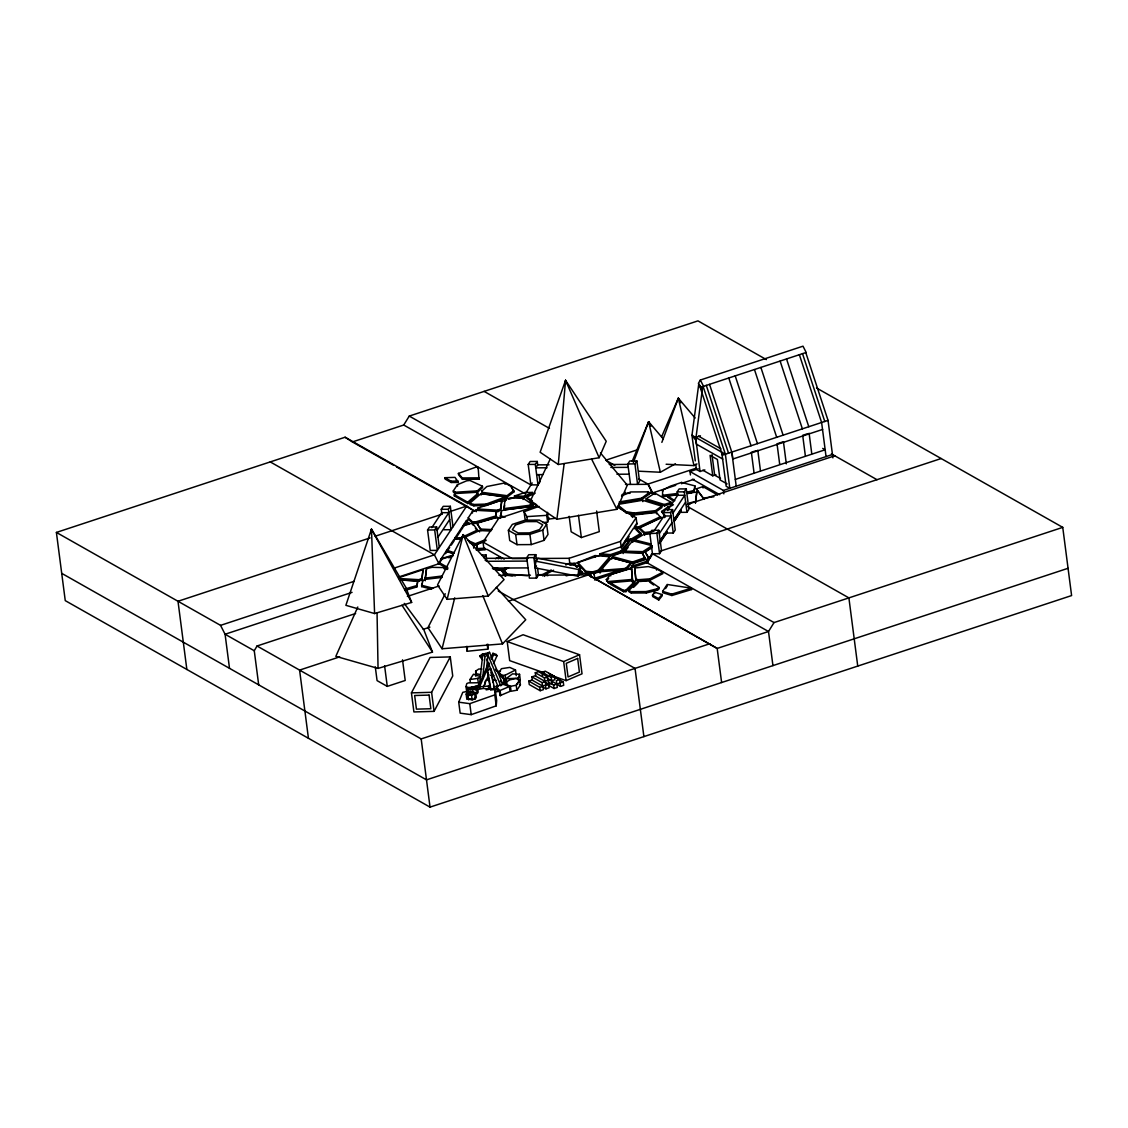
<?xml version="1.0" encoding="UTF-8"?>
<svg xmlns="http://www.w3.org/2000/svg" width="1128" height="1128" viewBox="0 0 1128 1128"><rect width="100%" height="100%" fill="white"/><g stroke="black" fill="none" stroke-linecap="round" stroke-linejoin="round"><path stroke-width="1.5" d="M676.18 495.009L662.601 496.687L662.573 490.088L670.54 486.097L681.538 482.46L694.918 485.9L694.016 491.864L688.052 493.542M488.043 644.342L487.818 649.136L467.189 651.279L467.415 646.485M475.847 676.278L475.663 671.104L478.737 669.031L481.938 669.017M467.909 691.337L462.776 692.296L458.715 702.18L460.154 713.164L471.208 714.644L496.221 705.846L494.797 694.862L495.248 689.603L483.263 688.447L476.439 689.73M496.221 705.846L496.672 700.587L495.248 689.603M558.289 464.496L565.565 380.319L606.229 441.288L599.137 457.728L558.289 464.496L540.129 452.243L565.565 380.319L599.137 457.728M535.194 567.877L535.814 561.194L537.774 558.233L580.638 566.609L580.004 573.278L578.058 576.239L535.194 567.877L536.491 565.904M578.058 576.239L578.678 569.555L580.638 566.609M371.112 532.571L371.479 529.145L405.826 587.364L411.649 602.437L374.595 613.547L345.873 605.327L371.479 529.145L411.649 602.437M479.597 683.935L482.728 654.536L485.646 653.352L487.916 655.283L486.267 670.85M482.601 678.957L484.998 656.482L482.728 654.536M484.8 684.682L485.167 681.227M600.477 452.991L627.295 485.167L616.889 509.32L556.865 519.261L564.155 463.693M400.595 579.947L419.235 581.047L421.801 579.778L423.042 569.668L399.227 577.522L398.72 578.495M421.801 579.778L423.042 569.668M426.525 568.639L425.171 579.496L426.525 568.639L432.066 567.328L444.079 567.596L446.984 569.513M495.573 517.484L496.475 511.52L495.573 517.484L475.339 523.392L472.519 523.096L468.402 519.232L468.219 517.865L472.35 511.633L476.115 510.321L497.984 511.548L500.564 510.293L501.805 500.183L477.99 508.023L477.652 510.364M500.564 510.293L501.805 500.183M503.737 508.643L505.288 499.14L510.815 497.843L522.828 498.111L533.008 504.822L533.191 506.176L503.92 509.997L503.737 508.643L533.008 504.822M503.92 509.997L504.695 505.259M696.794 492.062L695.426 502.919L696.794 492.062L686.585 493.317M632.244 461.211L648.6 421.689L663.349 439.032M405.022 590.423L416.81 586.969L417.727 581.005L400.764 580.018M416.81 586.969L417.727 581.005M431.7 589.183L421.661 586.602L422.563 580.652L425.129 579.383L442.19 577.395M421.661 586.602L422.38 583.543M501.495 512.521L500.409 517.117L501.311 511.153L503.878 509.898L532.74 506.331M694.016 491.864L694.918 485.9M447.125 599.321L463.199 534.63L504.075 579.595L488.269 596.021L447.125 599.321L437.523 584.953L463.199 534.63L488.269 596.021M496.292 587.378L525.747 619.765L502.51 643.905L442.063 648.755L454.711 597.84M467.415 688.475L466.639 691.436L466.019 686.571L466.781 683.596L468.402 682.891L478.822 682.75L479.654 688.122M542.639 522.49L547.602 522.179L546.713 515.355L547.588 512.338M547.602 522.179L548.899 517.653M518.654 681.368L518.231 678.125L519.543 674.276L512.521 673.867L505.88 678.816L506.514 683.681M519.303 681.707L520.163 679.141L519.543 674.276M633.358 462.607L648.6 421.689L650.997 426.172M661.854 442.373L678.323 398.184L695.186 418.037M661.558 436.931L678.323 398.184L680.762 402.781M478.639 686.12L488.861 662.686M490.906 657.991L492.95 653.309L496.32 654.437L496.983 655.763L493.57 663.574M479.301 687.445L489.524 663.997M491.568 659.316L493.613 654.635L492.95 653.309M483.348 687.022L488.805 674.516M357.802 607.005L335.834 656.341L378.049 668.41L432.489 652.111L423.931 629.946L404.219 603.381M550.238 459.04L530.174 501.269L556.865 519.261M445.236 593.751L427.949 627.633L442.063 648.755M618.807 504.272L642.636 500.268L661.769 506.148L661.953 507.515L655.749 511.985L634.429 514.382L626.421 513.099L618.426 506.712L618.976 505.626M411.438 692.874L430.092 657.469L450.255 656.905L452.737 675.982L434.069 711.373L413.906 711.937L411.438 692.874L431.601 692.31L450.255 656.905M632.498 517.484L633.88 515.017L656.425 512.493L660.148 516.85L660.331 518.203L638.208 528.538L634.711 528.003L634.542 526.635L636.826 523.18M258.693 684.865L254.265 650.757L257.029 646.006L355.602 613.505M700.347 380.037L698.387 383.393L701.602 389.682L703.548 386.312L806.196 352.458L802.995 346.183L700.347 380.037L703.548 386.312M816.517 387.976L1062.745 527.368L1071.6 595.57L430.036 807.126L65.255 600.632L56.4 532.43L345.097 437.227L352.401 441.936L403.725 425.016L409.267 416.077L697.964 320.874L766.363 359.592M403.725 425.016L525.324 493.838L532.162 482.939M1062.745 527.368L774.034 622.571L768.506 631.511L772.934 665.605M436.635 526.987L434.675 529.948L437.34 550.408L430.219 550.436L427.568 529.977L429.528 527.03L436.635 526.987L439.3 547.447M441.936 514.396L441.259 509.292L443.219 506.331L450.34 506.303L452.991 526.762M453.273 490.976L455.345 492.245L455.515 493.613L453.456 492.33L453.273 490.976L457.404 484.73L466.696 480.81L469.939 480.472L482.446 486.224L482.615 487.578L477.595 492.203L454.936 493.57L454.344 495.897L467.894 503.567L478.075 494.783L477.003 492.161L477.172 493.528M431.798 527.664L441.711 512.704L448.831 512.662L437.086 530.4M443.924 529.751L451.045 529.709L448.38 509.25L450.34 506.303M437.96 537.224L449.705 519.486M398.847 576.944L438.933 563.718L440.738 559.375L453.4 555.611M441.4 559.996L441.231 558.628L446.35 550.901L453.526 553.411M452.046 553.312L446.998 551.536L446.829 550.182L453.992 539.353L461.296 539.029L461.126 537.675L477.525 530.005L472.97 523.885L470.009 523.575L463.312 525.267L454.866 538.042L455.035 539.395M464.341 525.352L464.158 523.998L466.513 520.431L469.192 524.125L465.949 524.943M442.726 557.993L438.933 563.718L434.407 554.835L270.255 461.916M445.574 553.707L449.691 547.475M451.256 545.12L454.175 540.707M456.854 536.66L460.732 530.809M461.38 529.822L462.79 527.692M463.58 526.508L468.317 519.359M539.043 475.099L539.931 481.91L537.971 484.871L530.851 484.913L528.2 464.44L530.16 461.493L537.266 461.451L537.718 464.863L535.758 467.824L547.08 467.767M483.729 547.531L485.082 549.548L483.912 548.885L483.024 542.074L498.689 518.429L536.759 505.866M537.971 484.871L535.306 464.412L537.266 461.451M484.053 557.895L486.013 554.934L481.741 554.962M485.153 560.32L486.45 558.346L527.622 558.134M508.39 530.301L512.309 524.393L525.14 520.163L539.367 520.093L546.657 524.224L547.996 534.446L544.077 540.354L531.246 544.584L517.019 544.669L509.715 540.538L508.39 530.301L515.679 534.432L529.92 534.362L542.751 530.132L546.657 524.224M537.591 568.329L538.479 575.139L536.519 578.1L529.399 578.142L526.748 557.683L528.708 554.722L535.814 554.68L536.702 561.504M536.519 578.1L533.868 557.641L535.814 554.68M469.967 679.521L473.45 674.234L480.852 676.758L477.722 678.393L469.967 679.521L470.334 682.341M468.599 693.734L467.993 689.025L468.966 687.544L475.734 686.473L477.553 687.502L478.159 692.211L477.186 693.692L476.58 688.982L477.553 687.502M466.16 694.115L467.133 692.634L470.334 691.577L475.72 692.592L476.326 697.301L475.353 698.782L472.153 699.839L466.766 698.824L466.16 694.115L471.532 695.13L474.747 694.072L475.72 692.592M468.219 692.846L467.514 693.903L468.825 694.636L471.363 694.622L474.352 692.818L473.055 692.07L468.219 692.846L468.628 695.976M466.766 698.824L467.739 697.344M630.481 484.405L627.817 463.946L629.776 460.985L636.897 460.957L639.548 481.416L637.588 484.363L634.937 463.904L636.897 460.957M474.268 698.57L474.973 697.513M517.992 682.595L516.229 685.26L516.878 690.209L511.069 691.252L510.42 686.303L504.301 683.371L509.842 679.831L515.792 678.591L519.754 679.93L520.403 684.879L516.878 690.209M519.754 679.93L516.229 685.26L510.42 686.303M534.63 558.473L569.132 558.304L620.456 541.384L636.121 517.724L617.143 506.994M625.067 540.946L621.161 546.84L600.011 553.806L600.181 555.173L610.756 555.963L621.034 552.438L629.086 542.342L628.902 540.975L625.067 540.946L625.236 542.314M626.153 539.311L633.569 528.101L636.009 528.482L640.986 533.304L641.169 534.672L631.201 540.509L626.322 540.679L626.153 539.311L631.017 539.142L640.986 533.304M622.12 547.024L629.114 536.477M634.246 528.722L636.079 525.944M664.152 517.696L663.49 512.591L665.449 509.63L672.556 509.588L675.221 530.047L673.261 533.008L666.14 533.05M667.564 510.505L677.632 495.305L677.195 491.893L679.141 488.932L686.261 488.903L688.926 509.362L686.966 512.309L679.846 512.352M653.859 531.203L663.927 515.989L671.047 515.961L659.302 533.699M774.034 622.571L652.449 553.735L659.556 553.707L656.905 533.248L658.865 530.287L651.744 530.329L649.784 533.276L652.449 553.735L646.922 562.675L768.506 631.511L717.182 648.431L588.294 574.899L537.478 575.153M673.261 533.008L670.61 512.549L672.556 509.588M686.966 512.309L684.301 491.85L686.261 488.903M673.007 513L684.752 495.262L677.632 495.305M660.19 540.509L671.935 522.786M673.895 519.825L685.627 502.087M631.567 566.312L646.739 561.307L648.473 558.698L634.472 563.027L631.567 566.312L631.75 567.68M652.139 547.545L645.202 552.043L648.544 558.36L649.756 558.374L651.476 554.158M659.824 541.539L664.759 534.094L664.928 535.462M673.938 519.388L675.573 519.388L675.39 518.034L680.833 509.8M659.09 543.696L666.69 532.219M680.931 510.702L674.29 520.741L674.191 519.839M651.66 555.512L646.922 562.675L646.739 561.307M660.176 542.639L667.353 531.81M674.389 521.164L681.016 511.167M659.556 553.707L661.516 550.746L658.865 530.287M652.506 595.217L654.508 592.2L661.981 594.512L662.164 595.88L658.766 600.025L652.689 596.571L652.506 595.217L658.597 598.658L658.766 600.025M662.629 591.354L667.17 584.473L691.379 588.181L691.563 589.549L671.879 595.514L662.799 592.708L662.629 591.354L671.71 594.16L691.379 588.181M665.534 588.59L667.353 585.841M454.344 495.897L454.936 493.57M600.011 553.806L610.586 554.595L620.851 551.07L628.902 540.975M623.854 551.141L632.737 540.82L652.054 545.656L652.238 547.024L643.002 553.016L624.038 552.509L623.854 551.141L642.819 551.648L652.054 545.656M626.054 549.971L628.07 547.447M606.399 579.595L610.558 574.505L631.468 568.399L632.596 580.793L608.373 582.894L606.399 579.595L608.373 582.894M606.582 580.962L608.655 578.41M658.597 598.658L661.981 594.512M577.846 562.463L585.897 571.29L592.51 571.91L598.192 570.274L609.049 557.697L608.387 556.583L595.062 555.596L577.846 562.463L578.029 563.831L586.081 572.657L592.679 573.278L598.362 571.642L609.233 559.065L609.049 557.697M603.071 569.217L600.886 571.727L600.716 570.359L611.587 557.768L630.637 562.9L630.806 564.268L626.195 569.513L626.012 568.145L630.637 562.9M634.74 581.456L634.909 582.823L625.969 591.65L623.587 591.706L610.051 584.05L609.867 582.683L623.417 590.339L625.786 590.282L634.74 581.456L632.188 580.751L632.357 582.119M628.846 590.466L637.799 581.639L649.446 580.765L658.978 587.491L659.147 588.844L657.553 590.113L646.33 592.947L631.313 593.018L629.015 591.819L628.846 590.466L631.144 591.664L646.147 591.58L657.37 588.745L658.978 587.491M633.499 587.406L637.969 582.993L637.799 581.639M455.345 492.245L477.412 490.849L482.446 486.224M481.811 491.159L486.831 486.535L504.865 482.953L511.111 486.492L514.015 491.794L507.205 497.067L482.897 493.768L481.811 491.159L482.897 493.768M467.894 503.567L467.711 502.2L477.905 493.415M469.84 503.215L480.909 493.669L505.302 496.969L505.471 498.576L486.309 505.429L473.859 505.823L470.024 504.569L469.84 503.215L473.675 504.47L486.14 504.075L505.302 496.969M480.556 657.286L479.894 655.96L482.826 653.69L483.475 655.015L480.556 657.286L482.756 659.922M504.808 679.944L505.471 681.27L502.552 683.54L500.353 680.917M482.714 492.4L507.036 495.7L513.832 490.426M673.529 501.086L667.706 497.251L667.522 495.883L678.069 494.374M667.706 497.251L667.861 495.629M649.277 492.612L649.46 493.979L641.733 499.563L619.455 503.299L619.272 501.932L641.564 498.195L649.277 492.612L648.177 491.864L630.721 491.949L621.542 495.982M646.104 498.872L654.86 493.105L671.146 502.327L671.315 503.68L664.561 505.852L646.288 500.24L646.104 498.872L664.392 504.484L671.146 502.327M618.426 506.712L618.257 505.344L626.237 511.731L634.246 513.014L655.579 510.617L661.769 506.148M665.379 517.061L661.586 511.477L667.931 506.909L672.26 505.513M489.524 652.294L484.702 654.353L489.524 652.294L502.919 684.456M634.683 541.214L634.5 539.847L644.483 534.009L650.433 533.417M638.659 471.194L660.359 472.251L675.461 463.777M666.126 464.242L694.002 465.596L696.963 463.932M538.084 574.801L542.512 574.561L551.254 569.95M553.608 570.218L542.695 575.914L542.512 574.561M635.713 579.016L638.265 579.721L649.883 578.847L662.658 572.277L662.841 573.644L650.066 580.215L638.434 581.075L635.896 580.37L634.768 568.004L648.332 566.566L656.411 568.738L662.658 572.277M515.51 670.018L509.771 667.409L501.41 668.692L498.59 673.36L503.243 675.489L505.147 675.207L515.51 670.018L516.243 675.658M477.468 508.996L497.815 510.194L500.381 508.925M400.412 578.593L419.052 579.679L421.632 578.41M686.176 492.386L693.847 490.497M464.44 537.562L479.442 530.555L490.821 531.062M634.542 526.635L638.025 527.185L660.148 516.85M656.905 533.248L644.68 533.84L639.646 528.976L639.463 527.622L661.586 517.287L661.769 518.654M514.453 495.996L524.238 496.221L532.388 492.442L532.571 493.81L524.421 497.589L514.636 497.363L514.453 495.996L525.14 492.471L532.388 492.442M536.773 504.865L526.931 498.379L526.748 497.011L535.236 493.077M502.312 575.618L504.667 574.589L501.593 570.26L493.867 568.949M499.718 690.632L509.405 686.529L510.025 691.394L500.353 695.497L499.718 690.632L496.179 686.289L503.201 684.329L509.405 686.529M621.923 494.699L625.011 493.345L624.841 491.977M491.413 689.575L494.628 688.179L499.648 691.591L500.197 695.821M544.542 672.993L509.673 660.627L507.205 641.564L523.096 634.74L579.552 654.748L582.034 673.811L566.129 680.635L549.533 674.755M507.205 641.564L563.662 661.572L579.552 654.748M494.487 567.934L502.693 569.33L505.795 568.004M512.338 575.788L507.191 575.322L504.258 571.205L504.075 569.837L508.615 567.892M493.021 569.02L502.876 570.683L505.964 569.358M495.432 558.727L500.085 556.781L500.268 558.149M498.28 558.741L501.311 557.486L504.216 559.121M484.998 656.482L487.916 655.283M467.584 540.312L475.325 543.71L485.689 539.621M485.082 549.548L477.172 549.928L476.791 544.133L486.112 540.467M469.304 542.356L475.508 545.078L484.377 541.581M471.828 687.671L479.231 684.879M478.159 467.274L478.991 479.217L462.452 479.301L458.588 474.775L458.405 473.407L476.932 466.781L478.328 468.642L476.932 466.781M526.353 520.995L524.957 518.542L524.069 511.717L538.987 506.387M458.715 702.18L469.77 703.66L494.797 694.862M612.744 555.723L613.42 556.851L632.484 561.984L645.033 557.641L645.216 558.994L632.653 563.351L613.59 558.219L612.744 555.723L622.994 552.198L641.888 552.706L645.033 557.641M696.286 488.861L704.182 499.323L696.286 488.861L702.899 486.605L717.704 494.995M370.125 537.901L177.998 601.266L186.853 669.468M375.145 536.251L441.753 514.283M450.058 511.548L466.696 506.063L474 510.772L396.478 466.893M637.447 449.762L605.708 460.224L614.816 465.385M697.231 436.86L700.432 435.803M472.928 511.125L479.611 508.911M501.325 501.748L506.345 500.099M508.77 499.295L515.383 497.124M721.737 452.159L726.164 486.267L729.802 488.325L725.375 454.231L703.139 386.509L700.192 387.454L722.428 455.176L828.037 420.377L805.801 352.655M696.131 468.205L647.895 484.109L652.435 492.992L675.714 485.322M56.4 532.43L220.552 625.363L354.206 581.287M394.306 568.061L434.407 554.835L466.696 506.063L345.097 437.227M690.435 474.944L689.984 471.532L698.246 468.811M756.169 450.678L751.361 452.272L754.026 472.731M807.493 433.758L802.685 435.337L805.35 455.797M822.664 429.416L732.847 459.025L731.959 452.201M695.736 464.299L696.399 469.417L700.051 471.49L704.859 469.897M682.369 483.122L694.016 479.287M352.063 592.369L225.078 634.246L229.506 668.34M702.843 470.193L712.741 475.804L715.956 474.747M735.343 479.4L825.16 449.776L822.721 448.394M689.984 471.532L723.386 490.44L832.464 454.485M569.161 516.314L571.163 531.781L581.357 537.562L599.292 531.64L596.613 511.012M407.391 596.416L439.144 585.954M686.755 504.625L834.79 455.797M577.592 567.116L574.11 563.295L565.819 563.774L565.988 565.142M573.334 564.028L603.127 554.201M339.683 656.877L299.583 670.102L308.438 738.304M423.226 629.325L429.909 627.126M508.432 601.224L588.294 574.899L717.182 648.431L721.61 682.525M660.768 551L941.147 458.532M626.012 568.145L624.898 568.512L625.081 569.88L599.927 571.727L594.019 573.419L594.752 578.241L619.765 570.204L619.935 571.572M594.526 579.947L647.98 562.322M375.286 666.859L377.076 680.621L387.271 686.388L405.206 680.48L402.527 659.838M472.35 686.994L469.347 688.813L473.196 689.532L476.185 687.713L472.35 686.994L472.745 690.139M476.58 688.982L469.812 690.054L467.993 689.025M535.292 672.725L538.507 671.668L547.616 676.842L548.067 680.24L544.852 681.298L544.415 677.9L535.292 672.725L535.744 676.137M542.54 675.644L542.089 672.232L545.303 671.174L554.412 676.335L554.863 679.747L551.648 680.804L547.094 678.224M531.923 676.856L535.137 675.799L545.346 681.58L545.797 684.992L542.582 686.05L542.145 682.637L531.923 676.856L532.374 680.269M528.792 681.115L532.007 680.057L542.949 686.261L543.386 689.659L540.185 690.717L529.244 684.527L528.792 681.115L539.734 687.319L542.949 686.261M544.415 677.9L547.616 676.842M542.089 672.232L551.211 677.392L554.412 676.335M542.145 682.637L545.346 681.58M550.126 674.488L563.267 681.918L563.704 685.331L560.503 686.388L559.615 679.564L556.4 680.621L557.288 687.445L554.088 688.503L548.25 685.189M549.265 682.609L553.636 685.091L563.267 681.918M545.924 688.827L549.139 687.77L548.25 680.945L551.465 679.888L551.902 683.3L545.487 685.415L545.924 688.827L541.821 686.501M257.029 646.006L421.181 738.925L709.879 643.721M1068.061 568.286L426.497 779.857L61.716 573.348M441.231 558.628L452.257 555.343M448.747 557.81L451.2 557.077M468.219 517.865L472.35 521.728L475.17 522.024L495.389 516.116M476.862 523.251L481.388 530.456L476.862 523.251L497.138 517.329L500.24 518.133M404.839 589.056L416.641 585.615M464.158 523.998L469.008 522.757M695.257 501.565L689.73 502.862L689.899 504.23M566.143 575.83L570.965 574.744M579.016 572.925L582.245 572.206L582.415 573.574L580.088 571.022M577.846 574.505L583.655 573.193L590.55 573.842L591.072 577.409M486.14 689.871L489.115 689.293L488.396 686.064L475.593 687.135M490.511 689.8L487.042 669.806L490.68 669.144L494.628 689.293L492.203 689.73M487.042 669.806L491.159 669.285M677.702 493.444L662.418 495.319L662.601 496.687M555.075 518.302L548.264 519.148L547.602 514.03M424.988 578.128L442.007 576.027M703.999 497.956L713.897 496.771M639.463 527.622L644.497 532.486L653.07 531.612M608.189 581.526L632.413 579.425L632.596 580.793M600.716 570.359L624.898 568.512M505.88 678.816L518.231 678.125M524.069 511.717L526.875 516.624L546.713 515.355M454.866 538.042L461.126 537.675M477.003 548.56L484.899 548.194M476.115 549.858L486.944 549.336L500.085 556.781M444.897 477.694L455.049 477.37L458.405 482.46L451.158 482.488L445.081 479.047L444.897 477.694L450.974 481.134L458.222 481.092M528.2 464.44L535.306 464.412M627.817 463.946L634.937 463.904M537.718 464.863L549.04 464.806M609.303 464.51L628.479 464.412M610.84 467.443L628.268 467.359M536.646 474.634L542.737 474.606M616.945 474.239L629.142 474.169M458.405 473.407L462.269 477.934L478.822 477.849L478.991 479.217M625.476 484.434L648.262 484.321L652.788 493.204L647.557 493.232M677.195 491.893L684.301 491.85M530.555 493.81L534.052 493.796M624.856 493.345L630.087 493.317M441.259 509.292L448.38 509.25M663.49 512.591L670.61 512.549M427.568 529.977L434.675 529.948M526.748 557.683L533.868 557.641M527.735 558.515L512.211 558.586L483.024 542.074M486.238 561.293L527.185 561.081M492.344 568.089L528.073 567.906M498.914 575.351L530.456 575.181M494.755 691.619L499.648 691.591M471.969 699.332L468.134 698.599M673.754 518.02L675.39 518.034M645.202 552.043L648.374 556.992L649.587 557.006M490.525 675.376L493.838 675.432M489.51 680.212L486.055 680.015M492.809 680.269L496.123 680.339M470.348 688.235L466.019 686.571M481.205 529.088L492.019 529.582M504.075 569.837L507.008 573.969L527.608 575.788M515.482 575.816L505.555 574.942L505.725 576.295M631.652 569.767L630.919 568.329M664.082 533.657L665.943 533.939L665.76 532.571M497.307 671.104L500.423 671.611M547.87 575.689L544.457 575.054L544.641 576.408M535.814 561.194L578.678 569.555M475.494 673.571L480.429 674.572M634.5 539.847L650.701 543.907M500.24 515.75L505.259 517.047M421.477 585.249L433.194 588.252M493.613 654.635L496.983 655.763M519.402 684.541L520.403 684.879M446.829 550.182L454.401 552.833M470.291 543.146L473.478 544.542L473.647 545.896M831.392 453.879L876.992 479.696M698.5 436.141L720.947 448.845M725.375 454.231L691.972 435.323L698.754 384.028L702.434 388.723L695.666 440.033L691.972 435.323L695.299 460.901M722.78 459.082L696.343 444.108L695.454 437.297M720.51 478.469L714.673 475.17L712.008 454.697M727.109 483.926L720.045 479.922L717.38 459.463L710.09 455.345L712.741 475.804M692.395 479.217L719.72 494.684M484.109 391.388L549.463 428.386M638.857 478.991L648.262 484.321M687.784 506.683L848.89 597.882L857.745 666.084M650.659 491.991L653.704 493.711M670.37 503.159L673.458 504.907M409.267 416.077L530.851 484.913M454.175 494.543L467.711 502.2M352.401 441.936L393.446 465.159M498.505 557.147L501.424 558.797L501.311 557.486M498.238 590.973L635.036 668.41L643.891 736.612M438.764 562.35L447.774 567.454M438.327 563.38L447.957 568.822M548.673 673.374L559.615 679.564M551.014 680.734L556.851 684.033M556.118 683.906L560.503 686.388M544.584 682.031L548.701 684.358M254.265 650.757L225.078 634.246L220.552 625.363M667.522 495.883L674.798 500.677M526.748 497.011L532.374 500.719M530.273 504.272L533.191 506.176M649.46 493.979L648.177 491.864M653.704 585.009L649.629 582.119L649.446 580.765M691.563 589.549L690.618 587.547M641.169 534.672L636.178 529.85L636.009 528.482M579.919 569.668L582.245 572.206M576.605 567.201L574.11 563.295M661.586 511.477L663.391 513.592M664.293 514.636L665.196 515.693M456.276 479.978L458.405 482.46M496.01 669.44L503.708 678.633M495.573 669.454L505.471 681.27M479.894 655.96L482.093 658.597M475.424 528.313L477.694 531.359L477.525 530.005M514.015 491.794L511.111 486.492M401.963 605.2L432.489 652.111M645.216 558.994L641.888 552.706M609.233 559.065L608.387 556.583M591.622 459.138L616.889 509.32M487.423 653.69L500.818 685.866M486.704 659.175L498.082 686.529M482.77 595.584L502.51 643.905M802.501 353.614L824.822 421.59M799.385 354.77L821.621 422.492L826.048 456.6M786.554 359L808.79 426.722M780.139 361.115L802.375 428.837M760.892 367.474L783.114 435.196M754.477 369.589L776.698 437.311M735.216 375.934L757.452 443.656M728.801 378.049L751.036 445.771M709.554 384.394L731.79 452.116L736.217 486.21M706.269 385.353L728.589 453.315M678.323 398.184L694.002 465.596M648.6 421.689L660.359 472.251M491.258 672.471L492.992 682.482M493.57 685.81L494.149 689.137M487.522 669.947L490.99 689.941M828.037 420.377L832.901 457.883M809.1 433.222L811.765 453.682M786.315 463.848L783.438 441.697L777.023 443.812L779.688 464.271M757.776 450.157L760.441 470.616M723.386 490.44L723.838 493.852M702.899 486.605L703.082 487.973M695.624 437.382L700.051 471.49M691.281 491.766L691.45 493.119M681.538 482.46L681.721 483.827M667.931 506.909L668.1 508.277M662.573 490.088L662.742 491.455M664.392 504.484L664.561 505.852M671.71 594.16L671.879 595.514M654.86 493.105L655.044 494.473M656.425 512.493L656.609 513.846M655.579 510.617L655.749 511.985M656.411 568.738L656.595 570.105M657.37 588.745L657.553 590.113M642.636 500.268L642.819 501.636M654.508 592.2L654.677 593.568M641.564 498.195L641.733 499.563M648.374 556.992L648.544 558.36M648.473 558.698L648.642 560.052M644.497 532.486L644.68 533.84M644.483 534.009L644.652 535.377M649.883 578.847L650.066 580.215M642.819 551.648L643.002 553.016M638.025 527.185L638.208 528.538M646.147 591.58L646.33 592.947M636.121 517.724L637.01 524.548M634.246 513.014L634.429 514.382M633.88 515.017L634.063 516.384M631.313 515.101L631.483 516.469M638.265 579.721L638.434 581.075M632.737 540.82L632.921 542.187M631.934 541.017L632.103 542.385M631.017 539.142L631.201 540.509M634.768 568.004L635.896 580.37M630.199 539.339L630.383 540.707M626.237 511.731L626.421 513.099M632.484 561.984L632.653 563.351M631.144 591.664L631.313 593.018M622.994 552.198L623.178 553.566M620.456 541.384L621.345 548.194M620.851 551.07L621.034 552.438M625.786 590.282L625.969 591.65M623.417 590.339L623.587 591.706M613.42 556.851L613.59 558.219M611.587 557.768L611.771 559.135M610.586 554.595L610.756 555.963M610.558 574.505L610.741 575.872M599.927 571.727L600.096 573.094M598.192 570.274L598.362 571.642M595.062 555.596L595.246 556.95M595.415 578.241L595.584 579.595L594.752 578.241M594.019 573.419L594.202 574.786M592.51 571.91L592.679 573.278M590.55 573.842L590.734 575.195M578.452 515.2L581.357 537.562M585.897 571.29L586.081 572.657M571.064 563.351L571.247 564.719M569.132 558.304L570.021 565.128M563.662 661.572L566.129 680.635M542.751 530.132L544.077 540.354M532.684 505.062L532.909 507.699M553.636 685.091L554.088 688.503M551.211 677.392L551.648 680.804M525.14 492.471L525.324 493.838M529.92 534.362L531.246 544.584M524.238 496.221L524.421 497.589M526.875 516.624L527.312 520.036M522.828 498.111L523.011 499.478M539.734 687.319L540.185 690.717M515.679 534.432L517.019 544.669M507.036 495.7L507.205 497.067M504.865 482.953L505.048 484.307M505.288 499.14L505.457 500.508M507.008 573.969L507.191 575.322M497.815 510.194L497.984 511.548M504.667 574.589L504.851 575.943L501.593 570.26M497.138 517.329L497.307 518.697M502.693 569.33L502.876 570.683M486.14 504.075L486.309 505.429M506.105 678.929L506.74 683.794M505.147 675.207L506.063 682.257L504.16 682.539L503.243 675.489M480.909 493.669L481.092 495.023M486.013 554.934L486.676 560.052M477.412 490.849L477.595 492.203M477.99 508.023L478.159 509.391M479.442 530.555L479.611 531.908M500.127 690.618L500.761 695.482M476.115 510.321L476.298 511.689M473.675 504.47L473.859 505.823M475.17 522.024L475.339 523.392M496.179 686.289L496.602 689.532M476.791 544.133L477.172 549.928M472.35 511.633L472.519 513M472.97 523.885L473.14 525.253M475.325 543.71L475.508 545.078M472.35 521.728L472.519 523.096M487.183 644.257L487.818 649.136M462.269 477.934L462.452 479.301M488.396 686.064L488.819 689.307M466.513 520.431L466.696 521.799M463.312 525.267L463.495 526.635M457.404 484.73L457.587 486.097M460.76 538.944L460.943 540.312M478.822 682.75L479.245 685.993M477.722 678.393L478.272 682.623M450.974 481.134L451.158 482.488M475.663 671.104L476.185 675.15M474.888 686.98L475.297 690.124M474.747 694.072L475.353 698.782M466.569 646.4L467.189 651.279M471.532 695.13L472.153 699.839M470.517 692.084L470.912 695.229M469.77 703.66L471.208 714.644M467.979 695.144L468.585 699.853M446.35 550.901L446.519 552.269M444.079 567.596L444.249 568.963M425.129 579.383L425.312 580.751M422.563 580.652L422.746 582.006M419.052 579.679L419.235 581.047M431.601 692.31L434.069 711.373M421.181 738.925L430.036 807.126M384.592 665.76L387.271 686.388M631.468 568.399L632.413 579.425M565.565 380.319L565.819 383.802M473.478 544.542L473.76 548.208M371.479 529.145L374.595 613.547M377.048 612.673L378.049 668.41M515.454 524.985L512.352 529.666L518.133 532.952L529.427 532.895L539.593 529.54L542.695 524.844L536.914 521.573L525.634 521.63L515.454 524.985M577.649 658.428L566.27 663.32L568.047 676.955L579.411 672.076L577.649 658.428M429.077 695.102L414.653 695.497L416.429 709.145L430.854 708.736L429.077 695.102"/></g></svg>
